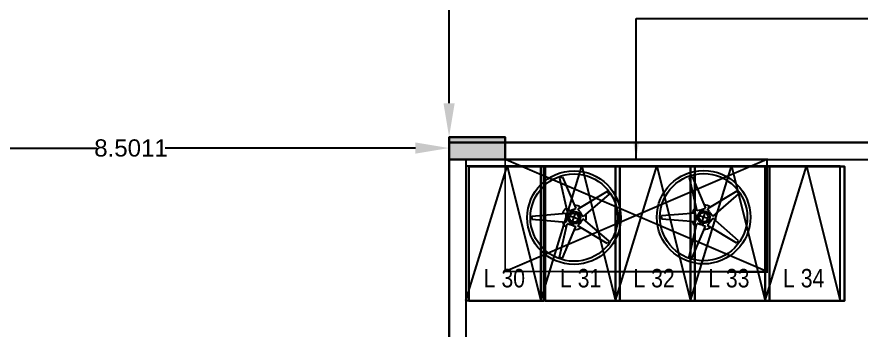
# Model space of a CAD drawing. Header units: metres. Extents: x -38 to 401, y 28 to 287.
# Drawn here: x 140.56 to 151.85, y 101.12 to 105.31 of the extents above; entities that cross this region are included whole.
import ezdxf

# ---------------------------------------------------------------- set-up
doc = ezdxf.new("R2010")
doc.units = ezdxf.units.M
doc.linetypes.add('HIDDEN', pattern=[0.375, 0.25, -0.125])
for name, color, linetype in [('BLK_1_BASEMENT_-2_BLDG_FOOTPRINT', 1, 'Continuous'), ('BLK_1_FLR_-2_BLT_UP_AREA', 1, 'Continuous'), ('BLK_1_FLR_-2_BLT_UP_AREA_DEDUCT', 1, 'Continuous'), ('TWO_WHEELER_PARKING', 4, 'Continuous'), ('UHATCH', 8, 'Continuous')]:
    doc.layers.add(name, color=color, linetype=linetype)
doc.layers.add('UCOLUMN', color=6, linetype='Continuous', lineweight=30)
doc.styles.get("Standard").update_dxf_attribs({"font": 'arial.ttf'})
doc.dimstyles.get("Standard").update_dxf_attribs({"dimtxt": 0.18, "dimasz": 0.18, "dimexe": 0.18, "dimexo": 0.0625, "dimgap": 0.09, "dimtad": 0, "dimtih": 1, "dimtoh": 1, "dimdec": 4, "dimzin": 0, "dimdsep": 46, "dimtxsty": 'Standard', "dimcen": 0.09, "dimadec": 0, "dimazin": 0, "dimtfac": 1, "dimtdec": 4, "dimtofl": 0, "dimtmove": 0, "dimatfit": 3, "dimfxl": 0, "dimtolj": 1, "dimtzin": 0, "dimarcsym": 0})

# ---------------------------------------------------------------- blocks, each defined once
blk = doc.blocks.new('*D245')
at = {"color": 0, "lineweight": -2}
for p, q in [((146.3394103930428, 122.4596086513561), (146.3394103930428, 113.4234457253862)), ((146.3394103930428, 104.1524192250643), (146.3394103930428, 113.1885821510342))]:
    blk.add_line(p, q, dxfattribs=at)
at = {"color": 0}
for points in [[(146.2644103930428, 122.4596086513561), (146.4144103930428, 122.4596086513561), (146.3394103930428, 122.909608651356)], [(146.2644103930428, 104.1524192250643), (146.4144103930428, 104.1524192250643), (146.3394103930428, 103.7024192250643)]]:
    blk.add_solid(points, dxfattribs=at)
at = {"layer": 'Defpoints', "color": 0}
for p in [(146.3394103930428, 122.909608651356), (146.5012384155197, 122.909608651356), (146.3394103912069, 103.7024192250643)]:
    blk.add_point(p, dxfattribs=at)
at = {"color": 0, "lineweight": 25, "insert": (146.3394103930428, 113.3060139382101), "char_height": 0.23, "attachment_point": 5}
blk.add_mtext('\\A1;19.20', dxfattribs=at)
blk = doc.blocks.new('*D246')
at = {"color": 0, "lineweight": -2}
for p, q in [((138.2882913128371, 103.5524192251575), (141.6334790921311, 103.5524192251575)), ((145.8894103912069, 103.5524192251575), (142.5442226119128, 103.5524192251575))]:
    blk.add_line(p, q, dxfattribs=at)
at = {"color": 0}
for points in [[(138.2882913128371, 103.6274192251575), (138.2882913128371, 103.4774192251575), (137.838291312837, 103.5524192251575)], [(145.8894103912069, 103.6274192251575), (145.8894103912069, 103.4774192251575), (146.3394103912069, 103.5524192251575)]]:
    blk.add_solid(points, dxfattribs=at)
at = {"layer": 'Defpoints', "color": 0}
for p in [(137.838291312837, 103.8263211780536), (146.3394103912069, 103.7024192250642), (137.838291312837, 103.5524192251575)]:
    blk.add_point(p, dxfattribs=at)
at = {"color": 0, "lineweight": 25, "insert": (142.088850852022, 103.5524192251575), "char_height": 0.23, "attachment_point": 5}
blk.add_mtext('\\A1;8.5011', dxfattribs=at)
blk = doc.blocks.new('1250 DIA TUBE AXIAL FAN')
for p, q in [((-20.19475629072258, 563.1255581443256), (-59.44721384269361, 106.9871406641323)), ((20.27098588815716, 563.1052287745696), (-20.19475629072258, 563.1255581443256)), ((20.27098588815716, 563.1052287745696), (20.76815642819565, 562.6483136000168)), ((20.76815642819565, 562.6483136000168), (59.52344343779986, 106.9273716816678)), ((-535.48265274211, 174.2812449446355), (-541.8155468354671, 154.8238672781735)), ((-541.8155468354671, 154.8238672781735), (-120.1318090081549, -23.46196104655974)), ((-535.48265274211, 174.2812449446355), (-529.1497586728146, 193.7386226355156)), ((-529.1497586728146, 193.7386226355156), (-83.31101037779446, 89.6673881704919)), ((529.3129163260235, 193.2068675904011), (83.3698255927229, 89.58365033808512)), ((541.939597767152, 154.279405683832), (120.0769368374385, -23.58263815985992)), ((535.6262570380494, 173.7431366431119), (529.3129163260235, 193.2068675904011)), ((535.6262570380494, 173.7431366431119), (541.939597767152, 154.279405683832)), ((-107.4660208563655, 15.45279432515963), (-120.1318090081549, -23.46196104655974)), ((-107.4660208563655, 15.45279432515963), (-95.97679852803414, 50.75263279955834)), ((-91.87720783583063, 10.37902214331552), (-107.4660208563655, 15.45279432515963)), ((-95.97679852803414, 50.75263279955834), (-83.31101037779446, 89.6673881704919)), ((-80.38798551914078, 45.67886063209154), (-95.97679852803414, 50.75263279955834)), ((-73.39798905172937, 16.55515691536129), (-84.38282123130921, 10.96505492576398)), ((-69.08416416015096, 29.80908461342915), (-74.67426616993907, 40.7939167933946)), ((-59.65433072206359, 15.10720669059083), (-65.9036024417801, 17.14118970092386)), ((-57.12117309201129, 22.89015776399174), (-63.37044481095653, 24.92414077473223)), ((-59.65433072206359, 15.10720669059083), (-57.12117309201129, 22.89015776399174)), ((-18.52313838185364, 106.9665810500737), (-59.44721384269361, 106.9871406641323)), ((-18.53137434134987, 90.5728570309875), (-18.52313838185364, 106.9665810500737)), ((-18.52313838185364, 106.9665810500737), (18.59936798006674, 106.9479312972689)), ((-6.947128449726733, 74.9066061922349), (-15.65813121448445, 83.62636589948669)), ((-4.077186976253869, 61.38816915336064), (-4.07388532363984, 67.9601150607632)), ((-4.077186976253869, 61.38816915336064), (4.107628111720259, 61.38405722836615)), ((4.107628111720259, 61.38405722836615), (4.110929764334287, 67.9560031357687)), ((6.991151052985513, 74.89960381644777), (15.71091074201104, 83.61060658391216)), ((18.59113202911249, 90.55420726383457), (18.59936798006674, 106.9479312972689)), ((18.59936798006674, 106.9479312972689), (59.52344343779986, 106.9273716816678)), ((57.11290587841359, 22.83276834059507), (63.36421812976914, 24.86047127051279)), ((57.11290587841359, 22.83276834059507), (59.63824215826026, 15.04727596379234)), ((59.63824215826026, 15.04727596379234), (65.88955441272265, 17.07497889292425)), ((69.08284282249225, 29.73967168209492), (74.68397922207805, 40.71888154567568)), ((73.38334841203323, 16.48141628480516), (84.3625582818204, 10.88027988406247)), ((80.40260391790798, 45.59808195996445), (95.99650703308, 50.65618843073025)), ((95.99650703308, 50.65618843073025), (83.3698255927229, 89.58365033808512)), ((91.8563522951008, 10.28671726430184), (107.4502553963029, 15.3448237470875)), ((95.99650703308, 50.65618843073025), (107.4502553963029, 15.3448237470875)), ((107.4502553963029, 15.3448237470875), (120.0769368374385, -23.58263815985992)), ((-347.7834398856721, -443.3679448192414), (-111.0340642151495, -51.50987810999504)), ((-77.93787632976455, -75.58107920456676), (-111.0340642151495, -51.50987810999504)), ((-68.29522409151105, -62.32311883009971), (-77.93787632976455, -75.58107920456676)), ((-47.91609985738614, -97.41622895895851), (-77.93787632976455, -75.58107920456676)), ((-49.70909730904533, -56.47657636087387), (-61.88373003838203, -58.39857948091228)), ((-38.27344760904816, -84.15826859883964), (-47.91609985738614, -97.41622895895851)), ((-47.91609985738614, -97.41622895895851), (-14.81991196890158, -121.4874300515803)), ((-39.43203928166621, -47.23716173981665), (-43.29760325514508, -52.55203701322898)), ((-32.81280170723039, -52.05140195126296), (-39.43203927468129, -47.2371617347526)), ((-38.43690820954362, -64.67495653391235), (-36.51490509106952, -76.8495892760402)), ((-32.81280170723039, -52.05140195126296), (-36.6783656791522, -57.36627722429695)), ((47.7869572274649, -97.4643086673168), (14.66660006529855, -121.5022436075378)), ((39.35331927860534, -47.2767422584875), (32.72924784974021, -52.0843292446807)), ((32.72924784974021, -52.0843292446807), (36.58946964905046, -57.4030858297774)), ((38.34066776263354, -64.71352839143945), (36.40643293208268, -76.8862238083966)), ((38.15763103480275, -84.19666635608881), (47.7869572274649, -97.4643086673168)), ((39.35331927860534, -47.2767422584875), (43.21354107868683, -52.5954988435842)), ((77.83065781089681, -75.65933487223809), (47.7869572274649, -97.4643086673168)), ((49.62108864308539, -56.52647829730994), (61.79378406469915, -58.46071312087588)), ((68.20133161979174, -62.39169256063178), (77.83065781089681, -75.65933487223809)), ((77.83065781089681, -75.65933487223809), (110.9510149777197, -51.62139992657467)), ((347.3065445581378, -443.7171471378824), (110.9510149777197, -51.62139992657467)), ((-314.6872519964091, -467.4391459118631), (-14.81991196890158, -121.4874300515803)), ((314.1861873944217, -467.7550820804608), (14.66660006529855, -121.5022436075378)), ((-331.2353459472506, -455.4035453587712), (-347.7834398856721, -443.3679448192414)), ((330.7463659751156, -455.7361146105393), (347.3065445581378, -443.7171471378824)), ((-331.2353459472506, -455.4035453587712), (-314.6872519964091, -467.4391459118631)), ((330.7463659751156, -455.7361146105393), (314.1861873944217, -467.7550820804608))]:
    blk.add_line(p, q)
at = {"ltscale": 0.0001}
for p, q in [((-61.40173979321114, 0), (61.37050208495202, 0)), ((0.0156188524924801, 61.3861129906436), (-0.0156188545151963, -61.38612093869597))]:
    blk.add_line(p, q, dxfattribs=at)
for centre, radius in [((1.527951e-10, -3.612658475e-07), 625), ((1.527951e-10, -3.612658475e-07), 583.3333333333333), ((-0.0156188545151963, 0), 84.30278760542774), ((-0.0156188545151963, 0), 61.38612093876107)]:
    blk.add_circle(centre, radius, dxfattribs=at)
for centre, major_axis, ratio, start_param, end_param in [((-0.0156188545151963, 1.45519e-11), (25.68934941473492, 161.6704555242055), 1, 0.5027095414107304, 1.068086785384166), ((-0.0156188545151963, 1.45519e-11), (-161.6704555239498, 25.68934941469427), 0.9999999999996976, 3.958461460628972, 4.523838703875608), ((-88.837418684896, 19.71856342590763), (1.541338162267973, 9.700083828038688), 0.9999999999453644, 2.984513021458808, 3.769911184181279), ((-83.42777467861015, 36.33931934446446), (-9.700083828948944, 1.541338162412611), 0.9999999999467334, 3.769911183975382, 4.555309348235478), ((-68.94339160124946, 7.801648413296786), (-9.700083829355274, 1.541338162477178), 0.9999999998974759, 4.555309348267106, 5.340707510901441), ((-60.33065566235016, 34.26368207516498), (1.541338162303205, 9.700083828260432), 0.99999999988848, 2.199114857092836, 2.984513021415122), ((-8.709596234686613, 90.56792272487655), (-9.700083828260432, 1.541338162303205), 0.99999999988848, 0.1570796321746699, 0.9424777964969531), ((-13.89566344659397, 67.96504937618738), (1.541338162346951, 9.700083828535716), 0.9999999999464771, 4.869468612498961, 5.65486677680316), ((13.93270787875372, 67.95106883434346), (-9.70008382812451, 1.541338162281611), 0.9999999999872424, -0.6283185305715719, 0.1570796321004961), ((8.76935392012092, 90.55914156758809), (-9.70008382805084, 1.541338162269903), 0.9999999999111469, 2.513274122923394, 3.298672285726063), ((60.33381458154327, 34.20306212891592), (1.54133816220434, 9.700083827638228), 0.999999999967276, 3.612831552648413, 4.398229714619117), ((68.91995796094852, 7.732388034943142), (-9.700083829331508, 1.541338162473399), 0.9999999998658016, 4.398229715325691, 5.18362787937579), ((83.43300746147723, 36.25549109885469), (1.541338162372652, 9.700083828697464), 0.9999999999355796, 0.4712388990806172, 1.256637061025162), ((88.82594873522612, 19.6293081358599), (-9.700083829331508, 1.541338162473399), 0.9999999998658016, 1.256637061735895, 2.042035225785995), ((-0.0156188545151963, 1.45519e-11), (25.6893494151663, 161.6704555269206), 0.9999999999807831, 1.75934660329849, 2.324723846541175), ((-60.35213899939117, -68.1002070952527), (-9.70008382903102, 1.541338162425653), 0.999999999958833, -1.256637061071228, -0.4712388990712111), ((-51.2406883503645, -46.77494874960394), (-9.70008382797178, 1.541338162257338), 0.9999999999905294, 1.884955592514399, 2.670353754540576), ((-28.73528058781085, -63.14336548987194), (1.541338162473399, 9.700083829331492), 0.9999999998658027, 1.099557427803794, 1.884955591853895), ((-46.21653271280957, -78.3811803193239), (1.541338162473399, 9.700083829331492), 0.9999999998658027, 4.241150081393588, 5.026548245443689), ((46.10651675859845, -78.42756196740083), (-9.700083828049301, 1.541338162269659), 0.9999999999150981, -2.09912e-11, 0.7853981634398988), ((28.64058392758307, -63.1721902184654), (-9.700083828049301, 1.541338162269659), 0.9999999999150981, 3.141592653568801, 3.926990817029691), ((51.16242679859715, -46.82639445719543), (-9.700083830175185, 1.541338162607459), 0.9999999998228217, 0.7853981634860375, 1.570796326773905), ((60.2524458967746, -68.16079694894142), (-9.700083830175185, 1.541338162607459), 0.9999999998228217, 3.92699081707583, 4.712388980363698), ((-0.0156188545151963, 1.45519e-11), (-161.6704555235917, 25.68934941463735), 0.9999999999941394, 2.701824398376963, 3.267201643075285), ((-0.0156188545151963, 1.45519e-11), (-161.6704555238286, 25.68934941467504), 0.9999999999958464, 1.44518733731283, 2.010564582003866)]:
    blk.add_ellipse(centre, major_axis=major_axis, ratio=ratio, start_param=start_param, end_param=end_param)
blk = doc.blocks.new('EXHAUST')
at = {"linetype": 'HIDDEN', "ltscale": 2000, "const_width": 25.00000000000001}
blk.add_lwpolyline([(2295832.675220405, -1583280.425822148), (2292333.294938852, -1583280.42582214), (2292333.294938852, -1581780.425822148), (2295832.675220401, -1581780.425822148)], close=True, dxfattribs=at)
for points in [[(2295832.675220401, -1581780.425822148), (2292333.294938852, -1583280.42582214)], [(2292333.294938852, -1581780.425822148), (2295832.675220405, -1583280.425822148)]]:
    blk.add_lwpolyline(points, dxfattribs=at)
at = {"rotation": 162.0287844964822}
for p in [(2293253.294937627, -1582560.425825918), (2294984.583960501, -1582554.697918253)]:
    blk.add_blockref('1250 DIA TUBE AXIAL FAN', p, dxfattribs=at)
blk = doc.blocks.new('300 x 750')
at = {"layer": 'UHATCH', "linetype": 'Continuous'}
h = blk.add_hatch(color=256, dxfattribs=at)
h.dxf.hatch_style = 1
h.paths.add_polyline_path([(750, 0), (750, 300), (0, 300), (0, 0)])
at = {"layer": 'UCOLUMN', "linetype": 'Continuous'}
blk.add_lwpolyline([(0, 300), (0, 0), (750, 0), (750, 300)], close=True, dxfattribs=at)
blk = doc.blocks.new('CXBCCB')
at = {"linetype": 'Continuous', "xscale": -1, "rotation": 180}
blk.add_blockref('300 x 750', (-21550, 41260.00000000233), dxfattribs=at)
blk = doc.blocks.new('*D701')
at = {"color": 0, "lineweight": -2}
for p, q in [((139.8446983643904, 103.1774192253437), (139.8446983643904, 102.0386759419437)), ((139.8446983643904, 100.6649121946966), (139.8446983643904, 101.8036554780965))]:
    blk.add_line(p, q, dxfattribs=at)
at = {"color": 0}
for points in [[(139.7696983643904, 103.1774192253437), (139.9196983643903, 103.1774192253437), (139.8446983643904, 103.6274192253437)], [(139.7696983643904, 100.6649121946966), (139.9196983643903, 100.6649121946966), (139.8446983643904, 100.2149121946966)]]:
    blk.add_solid(points, dxfattribs=at)
at = {"layer": 'Defpoints', "color": 0}
for p in [(139.8446983643904, 103.6274192253437), (146.339410391207, 103.6274192253437), (141.5644103911837, 100.2149121946966)]:
    blk.add_point(p, dxfattribs=at)
at = {"color": 0, "lineweight": 25, "insert": (139.8446983643904, 101.92116571002), "char_height": 0.23, "attachment_point": 5}
blk.add_mtext('\\A1;3.4125', dxfattribs=at)
blk = doc.blocks.new('*D304')
at = {"color": 0, "lineweight": -2}
for p, q in [((139.8446983643919, 112.4274168434859), (139.8446983643919, 108.3698498215908)), ((139.8446983643919, 104.0774192253437), (139.8446983643919, 108.1349862472388))]:
    blk.add_line(p, q, dxfattribs=at)
at = {"color": 0}
for points in [[(139.769698364392, 112.4274168434859), (139.9196983643919, 112.4274168434859), (139.8446983643919, 112.8774168434859)], [(139.769698364392, 104.0774192253437), (139.9196983643919, 104.0774192253437), (139.8446983643919, 103.6274192253437)]]:
    blk.add_solid(points, dxfattribs=at)
at = {"layer": 'Defpoints', "color": 0}
for p in [(139.797380153417, 112.8774168434859), (139.8446983643919, 112.8774168434859), (146.3394103912069, 103.6274192253437)]:
    blk.add_point(p, dxfattribs=at)
at = {"color": 0, "lineweight": 25, "insert": (139.8446983643919, 108.2524180344147), "char_height": 0.23, "attachment_point": 5}
blk.add_mtext('\\A1;9.2500', dxfattribs=at)
blk = doc.blocks.new('*D34')
at = {"color": 0, "lineweight": -2}
for p, q in [((141.774410391165, 107.9085555255308), (143.1183769669022, 107.9085555255308)), ((146.1094103912069, 107.9085555255308), (144.7654438154697, 107.9085555255308))]:
    blk.add_line(p, q, dxfattribs=at)
at = {"color": 0}
for points in [[(141.774410391165, 107.9468888588641), (141.774410391165, 107.8702221921974), (141.544410391165, 107.9085555255308)], [(146.1094103912069, 107.9468888588641), (146.1094103912069, 107.8702221921974), (146.3394103912069, 107.9085555255308)]]:
    blk.add_solid(points, dxfattribs=at)
at = {"layer": 'Defpoints', "color": 0}
for p in [(146.3394103912069, 107.9085555255308), (146.3394103912069, 100.6436671231796), (141.544410391165, 99.45532940382799)]:
    blk.add_point(p, dxfattribs=at)
at = {"color": 0, "lineweight": 25, "insert": (143.9419103911859, 107.9085555255308), "char_height": 0.25, "attachment_point": 5}
blk.add_mtext('\\A1;4.7950', dxfattribs=at)
blk = doc.blocks.new('*D35')
at = {"color": 0, "lineweight": -2}
for p, q in [((146.1094103912069, 107.9085555255308), (145.8794103912069, 107.9085555255308)), ((146.7994103911882, 107.9085555255308), (147.0294103911881, 107.9085555255308))]:
    blk.add_line(p, q, dxfattribs=at)
at = {"color": 0}
for points in [[(146.1094103912069, 107.9468888588641), (146.1094103912069, 107.8702221921974), (146.3394103912069, 107.9085555255308)], [(146.7994103911882, 107.9468888588641), (146.7994103911882, 107.8702221921974), (146.5694103911881, 107.9085555255308)]]:
    blk.add_solid(points, dxfattribs=at)
at = {"layer": 'Defpoints', "color": 0}
for p in [(146.5694103911881, 107.9085555255308), (146.5694103911881, 103.3124192253991), (146.3394103912069, 100.6436671231796)]:
    blk.add_point(p, dxfattribs=at)
at = {"color": 0, "lineweight": 25, "insert": (146.5109128102858, 108.313793964837), "char_height": 0.25, "attachment_point": 5}
blk.add_mtext('\\A1;0.2300', dxfattribs=at)
blk = doc.blocks.new('*D305')
at = {"color": 0, "lineweight": -2}
for p, q in [((146.7944103911836, 107.9085555255308), (156.1941580037208, 107.9085555255308)), ((167.4294103911556, 107.9085555255308), (158.0296627786185, 107.9085555255308))]:
    blk.add_line(p, q, dxfattribs=at)
at = {"color": 0}
for points in [[(146.7944103911836, 107.9468888588641), (146.7944103911836, 107.8702221921974), (146.5644103911836, 107.9085555255308)], [(167.4294103911556, 107.9468888588641), (167.4294103911556, 107.8702221921974), (167.6594103911557, 107.9085555255308)]]:
    blk.add_solid(points, dxfattribs=at)
at = {"layer": 'Defpoints', "color": 0}
for p in [(167.6594103911557, 107.9085555255308), (167.6594103911557, 103.3949192254178), (146.5644103911836, 103.3124192253995)]:
    blk.add_point(p, dxfattribs=at)
at = {"color": 0, "lineweight": 25, "insert": (157.1119103911696, 107.9085555255308), "char_height": 0.25, "attachment_point": 5}
blk.add_mtext('\\A1;21.0950', dxfattribs=at)
blk = doc.blocks.new('*D308')
at = {"color": 0, "lineweight": -2}
for p, q in [((141.0844103911836, 107.9085555255308), (140.8544103911836, 107.9085555255308)), ((141.774410391165, 107.9085555255308), (142.004410391165, 107.9085555255308))]:
    blk.add_line(p, q, dxfattribs=at)
at = {"color": 0}
for points in [[(141.0844103911836, 107.9468888588641), (141.0844103911836, 107.8702221921974), (141.3144103911836, 107.9085555255308)], [(141.774410391165, 107.9468888588641), (141.774410391165, 107.8702221921974), (141.544410391165, 107.9085555255308)]]:
    blk.add_solid(points, dxfattribs=at)
at = {"layer": 'Defpoints', "color": 0}
for p in [(141.3144103911836, 107.9085555255308), (141.544410391165, 99.45532940382799), (141.3144103911836, 99.05186994036308)]:
    blk.add_point(p, dxfattribs=at)
at = {"color": 0, "lineweight": 25, "insert": (141.4849447235929, 108.313793964837), "char_height": 0.25, "attachment_point": 5}
blk.add_mtext('\\A1;0.2300', dxfattribs=at)

msp = doc.modelspace()

# ---------------------------------------------------------------- linework, layer by layer
at = {"lineweight": 25}
for p, q in [((146.3394103912069, 103.6274192253436), (161.4294103911743, 103.6274192253436)), ((146.5694103911881, 103.3974192253623), (161.4294103911743, 103.3974192253623))]:
    msp.add_line(p, q, dxfattribs=at)
for points in [[(141.3144103911836, 68.7399192321424), (141.3144103911836, 99.96491219469652, -0.4142135623730951), (141.5644103911836, 100.2149121946965), (146.0894103912069, 100.2149121946965, 0.4142135623730951), (146.3394103912069, 100.4649121946965), (146.3394103912069, 103.6974192410085)], [(141.544410391165, 68.7399192321424), (141.544410391165, 99.73372329672172, -0.414456287881141), (141.7946175525794, 99.9837232105744), (146.3192032297738, 99.97997393220035, 0.4144562878825063), (146.5694103911881, 100.2299738465186), (146.5694103911881, 103.3974192253623)]]:
    msp.add_lwpolyline(points, format="xyb", dxfattribs=at)
for points in [[(146.5644103911836, 101.5124192251201), (147.5644103911836, 101.5124192251201), (147.5644103911836, 103.3124192253995), (146.5644103911836, 103.3124192253995)], [(147.5644103911836, 101.5124192251201), (148.5644103911836, 101.5124192251201), (148.5644103911836, 103.3124192253995), (147.5644103911836, 103.3124192253995)], [(148.5644103911836, 101.5124192251201), (149.5644103911836, 101.5124192251201), (149.5644103911836, 103.3124192253995), (148.5644103911836, 103.3124192253995)], [(149.5644103911836, 101.5124192251201), (150.5644103911836, 101.5124192251201), (150.5644103911836, 103.3124192253995), (149.5644103911836, 103.3124192253995)], [(150.5644103911836, 101.5124192251201), (151.5644103911836, 101.5124192251201), (151.5644103911836, 103.3124192253995), (150.5644103911836, 103.3124192253995)]]:
    msp.add_lwpolyline(points, close=True, dxfattribs=at)
for points in [[(146.5644103911836, 101.5124192251201), (147.1144103911137, 103.3124192253995), (147.5644103911836, 101.5124192251201)], [(147.5644103911836, 101.5124192251201), (148.1144103912302, 103.3124192253995), (148.5644103911836, 101.5124192251201)], [(148.5644103911836, 101.5124192251201), (149.1144103911137, 103.3124192253995), (149.5644103911836, 101.5124192251201)], [(149.5644103911836, 101.5124192251201), (150.1144103912301, 103.3124192253995), (150.5644103911836, 101.5124192251201)], [(150.5644103911836, 101.5124192251201), (151.11441039123, 103.3124192253995), (151.5644103911836, 101.5124192251201)]]:
    msp.add_lwpolyline(points, dxfattribs=at)
at = {"layer": 'BLK_1_BASEMENT_-2_BLDG_FOOTPRINT', "color": 1, "lineweight": 30}
msp.add_lwpolyline([(173.8489727985649, 93.51491922515476), (167.8894103948547, 93.51491922515476), (167.8894103948547, 103.6274192402025), (146.3394103948081, 103.6274192402025), (146.3394103948081, 100.4649879278409, -0.4142086764409731), (146.0894145652192, 100.2149879278757), (141.5644206858456, 100.2149124435363, 0.4141615394078804), (141.3144248594945, 99.96495267835488), (141.3094103929441, 68.80741922551144), (141.3144103930195, 44.30912657761765), (167.8894103948547, 44.30912657761765), (167.8894103930189, 58.75741922523201), (172.1102274971121, 58.75741922523201, 0.3986996077802894), (172.3598730432055, 58.99411128340517), (173.8652668881085, 87.23400542971987), (174.0987850002015, 93.25523088610704, 0.4256131158146055)], format="xyb", close=True, dxfattribs=at)
at = {"layer": 'BLK_1_FLR_-2_BLT_UP_AREA', "color": 12, "lineweight": 30}
msp.add_lwpolyline([(173.8489727985649, 93.51491922515476), (167.8894103948547, 93.51491922515476), (167.8894103948547, 103.6274192402025), (146.3394103948081, 103.6274192402025), (146.3394103948081, 100.4649879278409, -0.4142086764409731), (146.0894145652192, 100.2149879278757), (141.5644206858456, 100.2149124435363, 0.4141615394078804), (141.3144248594945, 99.96495267835488), (141.3094103929441, 68.80741922551144), (141.3144103930195, 44.30912657761765), (167.8894103948547, 44.30912657761765), (167.8894103930189, 58.75741922523201), (172.1102274971121, 58.75741922523201, 0.3986996077802894), (172.3598730432055, 58.99411128340517), (173.8652668881085, 87.23400542971987), (174.0987850002015, 93.25523088610704, 0.4256131158146055)], format="xyb", close=True, dxfattribs=at)
at = {"layer": 'BLK_1_FLR_-2_BLT_UP_AREA_DEDUCT', "color": 12, "lineweight": 30}
msp.add_lwpolyline([(173.8489727985649, 93.51491922515476), (167.8894103948547, 93.51491922515476), (167.8894103948547, 103.6274192402025), (146.3394103948081, 103.6274192402025), (146.3394103948081, 100.4649879278409, -0.4142086764409731), (146.0894145652192, 100.2149879278757), (141.5644206858456, 100.2149124435363, 0.4141615394078804), (141.3144248594945, 99.96495267835488), (141.3094103929441, 68.80741922551144), (141.3144103930195, 44.30912657761765), (167.8894103948547, 44.30912657761765), (167.8894103930189, 58.75741922523201), (172.1102274971121, 58.75741922523201, 0.3986996077802894), (172.3598730432055, 58.99411128340517), (173.8652668881085, 87.23400542971987), (174.0987850002015, 93.25523088610704, 0.4256131158146055)], format="xyb", close=True, dxfattribs=at)
at = {"layer": 'TWO_WHEELER_PARKING', "color": 2, "lineweight": 30}
for points in [[(146.6055698093922, 101.5074628217651), (147.6055698093922, 101.5074628217651), (147.6055698093922, 103.3074628216953), (146.6055698093922, 103.3074628216953)], [(147.6236498825794, 101.5074628217651), (148.6236498825797, 101.5074628217651), (148.6236498825797, 103.3074628216953), (147.6236498825794, 103.3074628216953)], [(148.6236498825797, 101.5074628217651), (149.6236498825797, 101.5074628217651), (149.6236498825797, 103.3074628216953), (148.6236498825797, 103.3074628216953)], [(149.6236498825797, 101.5074628217651), (150.6236498825797, 101.5074628217651), (150.6236498825797, 103.3074628216953), (149.6236498825797, 103.3074628216953)], [(150.6236498825797, 101.5074628217651), (151.6236498825795, 101.5074628217651), (151.6236498825795, 103.3074628216953), (150.6236498825797, 103.3074628216953)]]:
    msp.add_lwpolyline(points, close=True, dxfattribs=at)

# ---------------------------------------------------------------- block references
at = {"lineweight": 25, "xscale": 0.001, "yscale": 0.001, "zscale": 0.001}
for name, p in [('CXBCCB', (167.889410391137, 62.43741924123209)), ('CXBCCB', (167.8894103911369, 62.43741924123209)), ('EXHAUST', (-2145.243871441424, 1685.182845047613))]:
    msp.add_blockref(name, p, dxfattribs=at)

# ---------------------------------------------------------------- texts
at = {"lineweight": 25, "char_height": 0.2475, "width": 0.7746035555026415, "attachment_point": 1}
for s, insert in [('{\\fArial Narrow|b0|i0|c0|p34;\\W1.62972; \\W1;L 30 }', (146.6740081549287, 101.9363962895546)), ('{\\fArial Narrow|b0|i0|c0|p34;\\W1.87383; \\W1;L 31 }', (147.6740081549286, 101.9363962895546)), ('{\\fArial Narrow|b0|i0|c0|p34;\\W1.63614; \\W1;L 32 }', (148.6740081549287, 101.9363962895546)), ('{\\fArial Narrow|b0|i0|c0|p34;\\W1.62651; \\W1;L 33}', (149.6740081549287, 101.9363962895546)), ('{\\fArial Narrow|b0|i0|c0|p34;\\W1.62972; \\W1;L 34 }', (150.6740081549287, 101.9363962895546))]:
    msp.add_mtext(s, dxfattribs=dict(at, insert=insert))

# ---------------------------------------------------------------- dimensions: what is measured, and where the dimension line sits
at = {"lineweight": 25}
dim = msp.add_linear_dim(base=(146.3394103930428, 122.909608651356), p1=(146.3394103912069, 103.7024192250642), p2=(146.5012384155197, 122.909608651356), angle=90, text='19.20', dimstyle='Standard', override={"dimscale": 1, "dimtxt": 0.23, "dimasz": 0.45, "dimgap": 0, "dimse1": 1, "dimse2": 1, "dimtmove": 1}, dxfattribs=at)
dim.commit()
dim.dimension.update_dxf_attribs({"geometry": '*D245', "text_midpoint": (146.3394103930428, 113.3060139382101)})
for base, p1, p2, picture, middle in [((139.8446983643919, 112.8774168434859), (146.3394103912069, 103.6274192253436), (139.797380153417, 112.8774168434858), '*D304', (139.8446983643919, 108.2524180344147)), ((139.8446983643904, 103.6274192253437), (141.5644103911836, 100.2149121946965), (146.3394103912069, 103.6274192253436), '*D701', (139.8446983643904, 101.92116571002))]:
    dim = msp.add_linear_dim(base=base, p1=p1, p2=p2, angle=90, dimstyle='Standard', override={"dimscale": 1, "dimtxt": 0.23, "dimasz": 0.45, "dimgap": 0, "dimse1": 1, "dimse2": 1, "dimtmove": 1}, dxfattribs=at)
    dim.commit()
    dim.dimension.update_dxf_attribs({"geometry": picture, "text_midpoint": middle})
for base, p1, p2, picture, middle in [((141.3144103911836, 107.9085555255308), (141.544410391165, 99.45532940382799), (141.3144103911836, 99.05186994036308), '*D308', (141.4849447235929, 108.313793964837)), ((146.5694103911881, 107.9085555255308), (146.3394103912069, 100.6436671231796), (146.5694103911881, 103.3124192253991), '*D35', (146.5109128102858, 108.313793964837))]:
    dim = msp.add_linear_dim(base=base, p1=p1, p2=p2, dimstyle='Standard', override={"dimscale": 1, "dimtxt": 0.25, "dimasz": 0.23, "dimgap": 0.3, "dimpost": '\\X', "dimse1": 1, "dimse2": 1, "dimtmove": 1, "dimfxl": 25.4}, dxfattribs=at)
    dim.commit()
    dim.dimension.update_dxf_attribs({"geometry": picture, "text_midpoint": middle, "dimtype": 128})
for base, p1, p2, override, picture, middle in [((146.3394103912069, 107.9085555255308), (141.544410391165, 99.45532940382799), (146.3394103912069, 100.6436671231796), {"dimscale": 1, "dimtxt": 0.25, "dimasz": 0.23, "dimgap": 0.3, "dimpost": '\\X', "dimse1": 1, "dimse2": 1, "dimfxl": 25.4}, '*D34', (143.9419103911859, 107.9085555255308)), ((167.6594103911557, 107.9085555255308), (146.5644103911836, 103.3124192253995), (167.6594103911557, 103.3949192254178), {"dimscale": 1, "dimtxt": 0.25, "dimasz": 0.23, "dimgap": 0.3, "dimpost": '\\X', "dimse1": 1, "dimse2": 1, "dimtmove": 1, "dimfxl": 25.4}, '*D305', (157.1119103911696, 107.9085555255308)), ((137.838291312837, 103.5524192251575), (146.3394103912069, 103.7024192250642), (137.838291312837, 103.8263211780536), {"dimscale": 1, "dimtxt": 0.23, "dimasz": 0.45, "dimgap": 0, "dimse1": 1, "dimse2": 1, "dimtmove": 1}, '*D246', (142.088850852022, 103.5524192251575))]:
    dim = msp.add_linear_dim(base=base, p1=p1, p2=p2, dimstyle='Standard', override=override, dxfattribs=at)
    dim.commit()
    dim.dimension.update_dxf_attribs({"geometry": picture, "text_midpoint": middle})

# ---------------------------------------------------------------- leaders
msp.add_leader([(148.8391136381905, 103.4024192252505), (148.8391136381905, 105.2849690531689), (152.0177095211474, 105.2849690531689)], dimstyle='Standard', override={"dimscale": 1, "dimtxt": 0.23, "dimasz": 0.23, "dimgap": 0, "dimse1": 1, "dimse2": 1, "dimtmove": 1}, dxfattribs=at)

doc.saveas('drawing.dxf')
